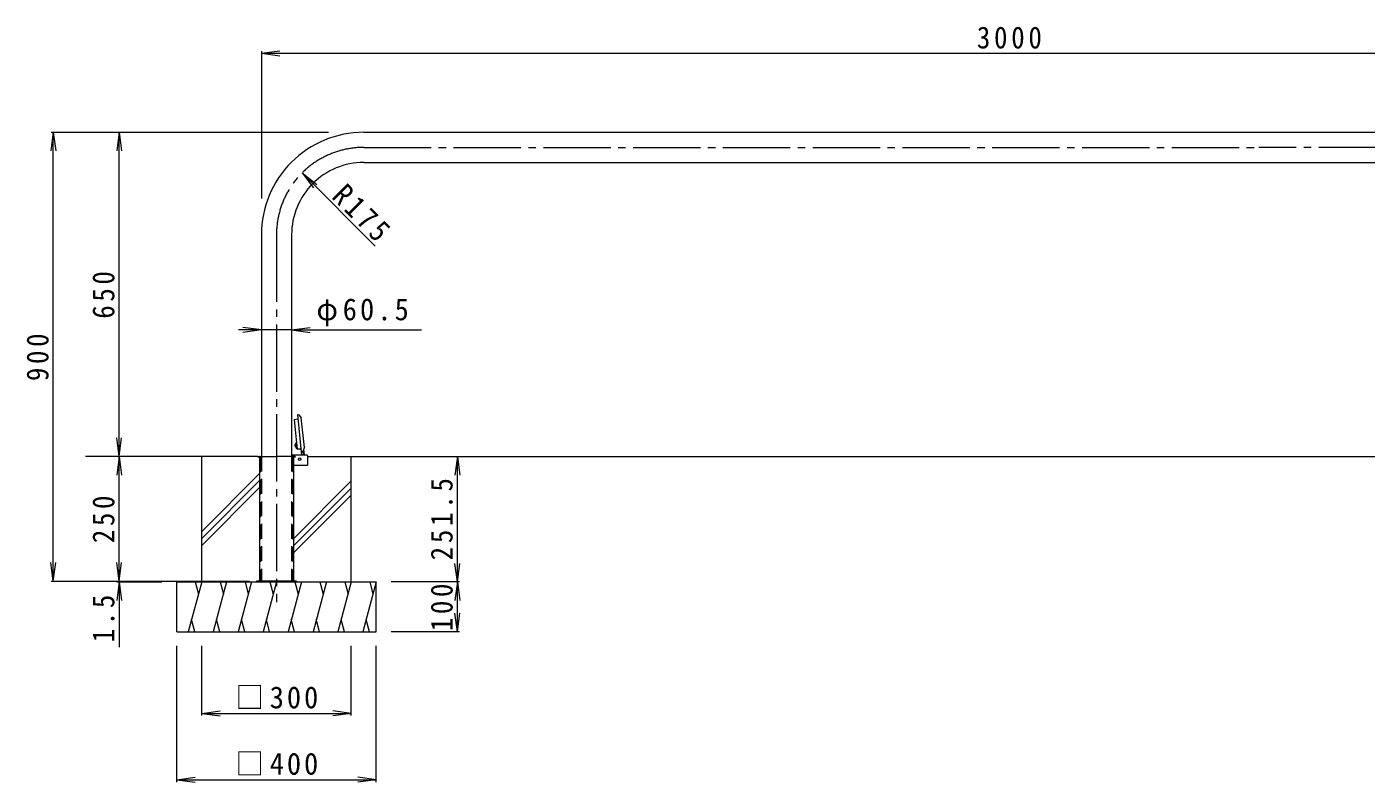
# Model space of a CAD drawing. Units: millimetres, scale not verified. Extents: x -2632 to 2739, y -2072 to 1729.
# Drawn here: x -2632 to 54, y 119 to 1634 of the extents above; entities that cross this region are included whole.
import ezdxf

# ---------------------------------------------------------------- set-up
doc = ezdxf.new("R2010")
doc.units = ezdxf.units.MM
doc.header["$LTSCALE"] = 15
doc.linetypes.add('CHAIN2', pattern=[12, 9, -1, 1, -1])
doc.linetypes.add('DASHED2', pattern=[3, 2, -1])
for name, color, linetype, lineweight in [('A-0_通り芯', 4, 'Continuous', 9), ('A-1_躯体', 7, 'Continuous', 9), ('A-2_仕上', 3, 'Continuous', 9), ('A-3_寸法', 3, 'DASHED2', 9), ('A-4_文字', 7, 'Continuous', 9), ('A-6_間仕切', 2, 'Continuous', 9), ('A-9_記号', 7, 'Continuous', 9), ('A-B_衛生陶器', 2, 'Continuous', 9), ('A-E_見え係り', 6, 'Continuous', 5)]:
    doc.layers.add(name, color=color, linetype=linetype, lineweight=lineweight)
doc.styles.add('ＭＳ ゴシック', font='')
doc.styles.get('ＭＳ ゴシック').set_extended_font_data('MS Gothic')

msp = doc.modelspace()

# ---------------------------------------------------------------- linework, layer by layer
at = {"layer": 'A-0_通り芯', "color": 7, "linetype": 'CHAIN2'}
for p, q in [((-1956.17, 1391.87), (-161.42, 1391.86)), ((633.33, 1391.87), (-161.42, 1391.86)), ((-2131.17, 1216.87), (-2131.17, 480.21))]:
    msp.add_line(p, q, dxfattribs=at)
at = {"layer": 'A-0_通り芯'}
for p, q in [((-2088.62, 847), (-2095.61, 845.37)), ((-2080.79, 780.91), (-2088.72, 856.31)), ((-2088.47, 856.52), (-2086.08, 855.87)), ((-2086.08, 855.87), (-2081.47, 849.53)), ((-2075.26, 790.42), (-2081.47, 849.53)), ((-2082.3, 786.85), (-2089.48, 786.99)), ((-2075.26, 790.42), (-2076.44, 787.34)), ((-2168.67, 772.12), (-2131.17, 772.12)), ((-2168.67, 772.12), (-2168.67, 770.62)), ((-2168.67, 772.12), (-2168.67, 770.62)), ((-2165.17, 770.62), (-2168.67, 770.62)), ((-2165.17, 770.62), (-2165.17, 522.12)), ((-2093.67, 772.12), (-2131.17, 772.12)), ((-2097.17, 770.62), (-2097.17, 522.12)), ((-2093.67, 770.62), (-2097.17, 770.62)), ((-2093.67, 772.12), (-2093.67, 770.62))]:
    msp.add_line(p, q, dxfattribs=at)
at = {"layer": 'A-0_通り芯', "linetype": 'DASHED2'}
for p, q in [((-2163.67, 770.62), (-2163.67, 522.12)), ((-2098.67, 770.62), (-2098.67, 522.12))]:
    msp.add_line(p, q, dxfattribs=at)
at = {"layer": 'A-0_通り芯'}
msp.add_lwpolyline([(-2095.61, 845.37), (-2090.82, 799.78), (-2090.81, 799.72)], dxfattribs=at)
at = {"layer": 'A-0_通り芯', "color": 7, "linetype": 'CHAIN2'}
msp.add_arc((-1956.17, 1216.87), 175, 89.99976, 180, dxfattribs=at)
at = {"layer": 'A-0_通り芯'}
for centre, radius, start, end in [((-2088.52, 856.33), 0.2, 74.79398, 186), ((-2088.85, 847.97), 1, 283.12502, 6), ((-2082.32, 785.85), 1, 6, 88.87498), ((-2080.59, 780.93), 0.2, 186, 297.20602)]:
    msp.add_arc(centre, radius, start, end, dxfattribs=at)
at = {"layer": 'A-0_通り芯', "linetype": 'DASHED2'}
for centre, start, end in [((-2165.17, 770.62), 0, 90), ((-2097.17, 770.62), 90, 180)]:
    msp.add_arc(centre, 1.5, start, end, dxfattribs=at)
at = {"layer": 'A-1_躯体', "color": 4}
for p, q in [((-2090.81, 799.72), (-2089.48, 786.99)), ((-2078.35, 782.36), (-2080.5, 780.75)), ((-2076.44, 787.34), (-2078.35, 782.36))]:
    msp.add_line(p, q, dxfattribs=at)
at = {"layer": 'A-1_躯体', "color": 3}
for p, q in [((-2069.92, 774.42), (-2100.92, 774.42)), ((-2069.92, 753.92), (-2097.17, 753.92)), ((-2068.42, 755.42), (-2068.42, 772.92))]:
    msp.add_line(p, q, dxfattribs=at)
at = {"layer": 'A-1_躯体'}
for p, q in [((-2091.17, 522.12), (-2171.17, 522.12)), ((-2171.17, 522.12), (-2171.17, 520.62)), ((-2143.67, 522.12), (-2143.67, 520.62)), ((-2118.67, 522.12), (-2118.67, 520.62)), ((-2091.17, 522.12), (-2091.17, 520.62))]:
    msp.add_line(p, q, dxfattribs=at)
at = {"layer": 'A-1_躯体', "color": 3}
for centre, start, end in [((-2069.92, 772.92), 0, 90), ((-2069.92, 755.42), 270, 0)]:
    msp.add_arc(centre, 1.5, start, end, dxfattribs=at)
at = {"layer": 'A-2_仕上'}
for p, q in [((-1956.17, 1422.12), (633.33, 1422.11)), ((-1956.17, 1361.62), (633.33, 1361.61)), ((-2161.42, 1216.87), (-2161.42, 772.12)), ((-2100.92, 1216.87), (-2100.92, 772.12))]:
    msp.add_line(p, q, dxfattribs=at)
for radius, start in [(205.25, 89.99977), (144.75, 89.9998)]:
    msp.add_arc((-1956.17, 1216.87), radius, start, 180, dxfattribs=at)
at = {"layer": 'A-3_寸法'}
for p, q in [((-2161.42, 772.12), (-2161.42, 522.12)), ((-2100.92, 772.12), (-2100.92, 522.12))]:
    msp.add_line(p, q, dxfattribs=at)
at = {"layer": 'A-4_文字'}
for p, q in [((-2161.42, 1580.53), (-2124.24, 1585.42)), ((-2161.42, 1585.03), (-2161.42, 1289.61)), ((-2161.42, 1580.53), (838.58, 1580.53)), ((-2161.42, 1580.53), (-2124.24, 1575.63)), ((-2578.64, 1422.12), (-2583.54, 1384.94)), ((-2583.14, 1422.12), (-2026.64, 1422.12)), ((-2578.64, 522.12), (-2578.64, 1422.12)), ((-2578.64, 1422.12), (-2573.75, 1384.94)), ((-2446.54, 1422.12), (-2451.44, 1384.94)), ((-2446.54, 522.12), (-2446.54, 1422.12)), ((-2446.54, 1422.12), (-2441.65, 1384.94)), ((-2079.91, 1340.61), (-2050.17, 1317.77)), ((-2079.91, 1340.61), (-2057.09, 1310.85)), ((-1933.2, 1193.8), (-2079.91, 1340.61)), ((-2161.42, 1025.79), (-2207.4, 1025.79)), ((-2161.42, 1025.79), (-2198.6, 1030.69)), ((-2161.42, 1025.79), (-2198.6, 1020.9)), ((-2100.92, 1025.79), (-2161.42, 1025.79)), ((-2100.92, 1025.79), (-2063.74, 1030.69)), ((-2100.92, 1025.79), (-2063.74, 1020.9)), ((-2100.92, 1025.79), (-1840.33, 1025.79)), ((-2446.54, 772.12), (-2451.44, 809.3)), ((-2446.54, 772.12), (-2441.65, 809.3)), ((-2446.54, 772.12), (-2451.44, 734.94)), ((-2446.54, 772.12), (-2441.65, 734.94)), ((-1768.45, 772.12), (-1773.34, 734.94)), ((-1768.45, 772.12), (-1763.55, 734.94)), ((-1768.45, 520.62), (-1768.45, 772.12)), ((-2578.64, 522.12), (-2583.54, 559.3)), ((-2578.64, 522.12), (-2573.75, 559.3)), ((-2446.54, 522.12), (-2451.44, 559.3)), ((-2446.54, 522.12), (-2441.65, 559.3)), ((-1768.45, 520.62), (-1773.34, 557.8)), ((-1768.45, 520.62), (-1763.55, 557.8)), ((-2583.14, 522.12), (-2185.12, 522.12)), ((-2451.04, 520.62), (-2361.17, 520.62)), ((-2446.54, 520.62), (-2441.65, 483.44)), ((-2446.54, 520.62), (-2446.54, 389.86)), ((-1763.95, 520.62), (-1901.17, 520.62)), ((-1768.45, 520.62), (-1773.34, 483.44)), ((-1768.45, 420.62), (-1768.45, 520.62)), ((-1768.45, 520.62), (-1763.55, 483.44)), ((-1768.45, 420.62), (-1773.34, 457.8)), ((-1768.45, 420.62), (-1763.55, 457.8)), ((-1763.95, 420.62), (-1901.17, 420.62)), ((-2331.17, 119.36), (-2331.17, 392.12)), ((-2281.17, 252.41), (-2281.17, 392.12)), ((-1981.17, 252.41), (-1981.17, 392.12)), ((-1931.17, 119.36), (-1931.17, 392.12)), ((-2281.17, 256.91), (-2243.99, 261.8)), ((-2281.17, 256.91), (-1981.17, 256.91)), ((-2281.17, 256.91), (-2243.99, 252.01)), ((-1981.17, 256.91), (-2018.35, 261.8)), ((-1981.17, 256.91), (-2018.35, 252.01)), ((-2331.17, 123.86), (-2293.99, 128.75)), ((-2331.17, 123.86), (-1931.17, 123.86)), ((-2331.17, 123.86), (-2293.99, 118.96)), ((-1931.17, 123.86), (-1968.35, 128.75)), ((-1931.17, 123.86), (-1968.35, 118.96))]:
    msp.add_line(p, q, dxfattribs=at)
msp.add_lwpolyline([(-2446.54, 522.12), (-2446.54, 520.62), (-2451.44, 483.44)], dxfattribs=at)
at = {"layer": 'A-6_間仕切'}
for p, q in [((-2092.91, 796.74), (-2093.62, 795.86)), ((-2093.62, 795.86), (-2092.43, 795.98)), ((-2093.16, 791.48), (-2093.62, 795.86)), ((-2093.16, 791.48), (-2091.97, 791.61)), ((-2092.29, 790.77), (-2093.16, 791.48)), ((-2092.91, 796.74), (-2092.51, 796.78)), ((-2092.29, 790.77), (-2091.89, 790.81)), ((-2075.28, 774.42), (-2076.6, 786.93))]:
    msp.add_line(p, q, dxfattribs=at)
at = {"layer": 'A-9_記号'}
for p, q in [((-2080.11, 774.42), (-2080.79, 780.91)), ((-2076.89, 774.42), (-2077.86, 783.64))]:
    msp.add_line(p, q, dxfattribs=at)
at = {"layer": 'A-B_衛生陶器'}
for p, q in [((-2092.72, 798.77), (-2092.37, 799.56)), ((-2092.72, 798.77), (-2091.68, 788.82)), ((-2092.37, 799.56), (-2090.81, 799.72)), ((-2091.68, 788.82), (-2091.17, 788.12)), ((-2091.17, 788.12), (-2089.61, 788.28))]:
    msp.add_line(p, q, dxfattribs=at)
at = {"layer": 'A-E_見え係り'}
for p, q in [((-2168.67, 772.12), (-2514.08, 772.12)), ((-2281.17, 520.62), (-2281.17, 772.12)), ((-2068.42, 772.12), (745.58, 772.12)), ((-1981.17, 520.62), (-1981.17, 772.12)), ((-2165.17, 737.93), (-2281.17, 621.93)), ((-2165.17, 723.78), (-2281.17, 607.78)), ((-2165.17, 709.64), (-2281.17, 593.64)), ((-1981.17, 723.04), (-2097.17, 607.04)), ((-1981.17, 708.9), (-2097.17, 592.9)), ((-1981.17, 694.76), (-2097.17, 578.76)), ((-2331.17, 520.62), (-1931.17, 520.62)), ((-2331.17, 420.62), (-2331.17, 520.62)), ((-2281.17, 520.62), (-2307.96, 420.62)), ((-2294.22, 520.62), (-2287.69, 496.27)), ((-2231.17, 520.62), (-2257.96, 420.62)), ((-2244.22, 520.62), (-2237.69, 496.27)), ((-2181.17, 520.62), (-2207.96, 420.62)), ((-2194.22, 520.62), (-2187.69, 496.27)), ((-2131.17, 520.62), (-2157.96, 420.62)), ((-2144.22, 520.62), (-2137.69, 496.27)), ((-2081.17, 520.62), (-2107.96, 420.62)), ((-2094.22, 520.62), (-2087.69, 496.27)), ((-2031.17, 520.62), (-2057.96, 420.62)), ((-2044.22, 520.62), (-2037.69, 496.27)), ((-1981.17, 520.62), (-2007.96, 420.62)), ((-1994.22, 520.62), (-1987.69, 496.27)), ((-1931.17, 520.62), (-1957.96, 420.62)), ((-1944.22, 520.62), (-1937.69, 496.27)), ((-1931.17, 420.62), (-1931.17, 520.62)), ((-2294.92, 420.62), (-2301.44, 444.97)), ((-2244.92, 420.62), (-2251.44, 444.97)), ((-2194.92, 420.62), (-2201.44, 444.97)), ((-2144.92, 420.62), (-2151.44, 444.97)), ((-2094.92, 420.62), (-2101.44, 444.97)), ((-2044.92, 420.62), (-2051.44, 444.97)), ((-1994.92, 420.62), (-2001.44, 444.97)), ((-1944.92, 420.62), (-1951.44, 444.97)), ((-2331.17, 420.62), (-1931.17, 420.62))]:
    msp.add_line(p, q, dxfattribs=at)
at = {"layer": 'A-E_見え係り', "color": 4, "lineweight": 9}
msp.add_circle((-2084.82, 766.62), 2.5, dxfattribs=at)

# ---------------------------------------------------------------- texts
at = {"layer": 'A-4_文字', "color": 2, "char_height": 43.99, "attachment_point": 7, "style": 'ＭＳ ゴシック'}
for s, insert in [('\\T1.28;\\W0.9;3000', (-727.04, 1589.53)), ('\\T1.22;\\W0.95;φ60.5', (-2051.1, 1033.28)), ('\\T1.21;\\W0.95;□300', (-2213.67, 265.91)), ('\\T1.21;\\W0.95;□400', (-2213.67, 132.86))]:
    msp.add_mtext(s, dxfattribs=dict(at, insert=insert))
for s, insert, rotation in [('\\T1.28;\\W0.9;R175', (-2022.86, 1290.98), 315), ('\\T1.27;\\W0.9;650', (-2455.54, 1048.37), 90), ('\\T1.27;\\W0.9;900', (-2587.64, 923.37), 90), ('\\T1.28;\\W0.9;251.5', (-1777.45, 563.87), 90), ('\\T1.27;\\W0.9;250', (-2455.54, 598.37), 90), ('\\T1.27;\\W0.9;100', (-1777.45, 421.87), 90), ('\\T1.27;\\W0.9;1.5', (-2455.54, 399.57), 90)]:
    msp.add_mtext(s, dxfattribs=dict(at, insert=insert, rotation=rotation))

doc.saveas('drawing.dxf')
